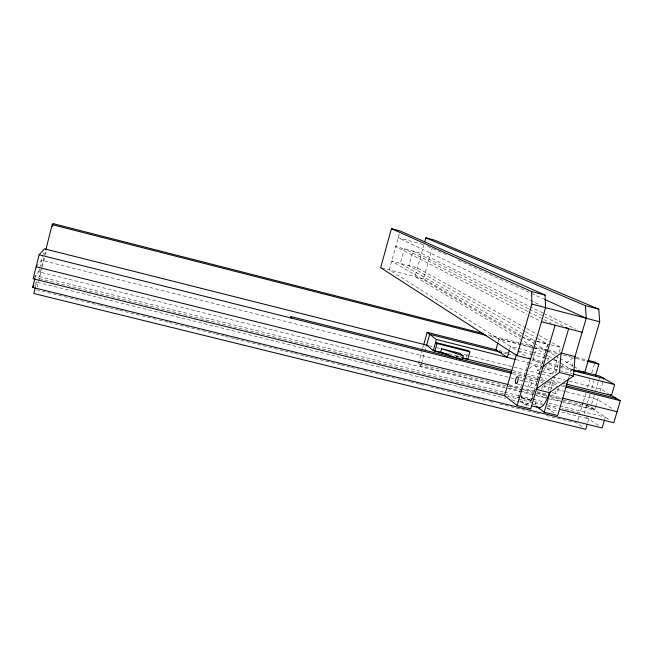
<?xml version="1.0" encoding="UTF-8"?>
<svg xmlns="http://www.w3.org/2000/svg" width="653" height="653" viewBox="0 0 653 653"><rect width="100%" height="100%" fill="white"/><g stroke="black" fill="none" stroke-linecap="round" stroke-linejoin="round"><path stroke-width="0.49" stroke-dasharray="3.27 2.45" d="M35.107 277.639L35.597 275.688L503.455 391.898M39.474 268.889L38.756 271.754L535.215 395.367M39.719 267.934L42.837 255.519M43.082 254.564L43.555 252.654M35.474 286.887L36.666 282.161L505.724 398.306M38.674 278.284L41.384 267.485M41.629 266.514L45.547 250.923M37.237 287.002L42.045 267.869M42.29 266.889L45.008 256.082M45.253 255.103L46.494 250.189M399.261 233.88L389.253 269.918L516.833 350.4M423.952 244.614L414.998 276.627L559.001 362.146M521.265 335.846L423.544 278.855L432.237 247.846M422.352 349.543L418.312 363.868L420.72 366.088L504.777 387.025M422.622 348.58L423.43 345.715M420.72 366.088L421.267 364.154M421.536 363.19L424.532 352.596M424.801 351.624L426.156 346.808M466.454 357.167L467.768 352.555M498.092 342.017L498.933 339.103L532.317 347.633M509.699 349.159L510.499 346.4L517.413 348.163M517.927 397.93L528.93 359.983M530.309 355.232L534.538 340.678L400.289 263.42L404.346 248.842L527.836 311.432M530.701 402.142L547.622 344.033L537.901 338.54M534.636 390.616L531.828 400.265L520.621 397.481M536.04 385.792L547.843 345.274M545.818 367.174L546.357 365.345M547.687 360.783L549.018 356.212L546.055 355.461M545.696 398.599L546.822 394.739M547.957 390.869L551.344 379.271M552.756 374.438L557.858 356.962M559.254 352.204L560.666 347.372L551.769 342.441M550.748 389.898L554.438 377.287M555.572 373.402L559.262 360.783M568.763 377.777L573.032 363.248M577.807 420.279L579.733 413.765M583.17 402.101L580.003 412.835L562.176 408.411M583.456 401.13L585.765 393.326M587.488 387.474L589.798 379.662M591.806 372.839L594.687 363.084M584.304 413.52L587.169 403.815M587.455 402.844L590.026 394.159M591.732 388.364L594.018 380.642M591.7 404.003L594.254 395.367M595.675 390.567L599.65 377.14M587.716 422.687L588.843 418.883L560.143 411.782M595.405 407.26L594.557 410.141L562.91 402.256M595.626 406.533L598.532 396.722M600.213 391.049L603.935 378.462M604.8 418.997L605.339 417.202L559.833 405.905M35.115 284.194L37.727 280.766M33.744 277.998L40.421 269.681M36.127 266.783L41.637 260.302L514.564 378.781M529.314 368.725A19.916 6.93 -76.5 0 1 537.55 370.52L540.798 368.104M542.472 372.039A19.884 7.134 -76.6 0 1 550.961 373.9L558.176 368.708M561.392 366.398L574.232 357.15M36.535 289.777L98.897 305.155M99.885 305.4L108.79 307.596M109.786 307.841L118.691 310.036M119.679 310.281L158.287 319.799M159.275 320.043L168.18 322.247M169.176 322.484L214.706 333.716M215.694 333.961L224.608 336.156M225.595 336.401L234.5 338.605M235.488 338.842L283.99 350.808M284.986 351.053L293.891 353.249M294.878 353.493L303.792 355.689M304.78 355.934L313.685 358.13M314.681 358.375L330.516 362.284M331.504 362.529L340.417 364.725M341.405 364.97L350.31 367.166M351.306 367.41L359.223 369.361M364.17 370.586L409.7 381.817M410.688 382.054L419.601 384.258M420.589 384.503L425.536 385.719M430.49 386.943L456.227 393.286M457.214 393.53L466.12 395.726M467.115 395.971L476.021 398.167M477.008 398.412L484.926 400.371M489.881 401.587L494.827 402.811M499.774 404.027L535.411 412.818M536.399 413.063L541.345 414.28M546.3 415.504L576.983 423.071L582.566 427.054M504.442 392.143L518.294 395.587M519.282 395.832L532.138 399.024M533.134 399.269L544.014 401.97M548.953 403.203L558.846 405.66M521.086 397.367L531.354 399.914M39.327 278.676L533.46 401.285M534.456 401.53L542.374 403.497M547.328 404.729L558.217 407.431M507.348 396.347L543.72 405.366M547.5 406.305L558.38 409.007M511.658 399.775L518.588 401.489M519.576 401.734L530.456 404.427M547.279 408.598L559.156 411.537M525.91 404.427L530.677 405.611M519.519 380.013L536.333 384.233M543.263 385.964L553.156 388.445M557.115 389.433L565.025 391.416M566.012 391.669L597.675 399.595L613.681 409.635M517.054 383.842L523.73 385.507M524.677 385.743L534.195 388.127M552.218 392.633L556.005 393.579M509.185 384.829L546.79 394.208M550.748 395.196L561.637 397.914M509.683 385.825L520.555 388.535M521.543 388.78L533.411 391.743M537.37 392.731L547.255 395.196M548.242 395.44L561.098 398.648M419.299 364.113L535.64 393.114M536.627 393.359L546.488 395.816M550.43 396.804L562.257 399.75M563.245 399.995L590.851 406.876L594.761 409.439L550.267 398.354M508.728 388.004L519.608 390.714M520.596 390.959L533.452 394.167M534.44 394.412L546.308 397.367M536.203 395.612L548.071 398.567M549.059 398.812L561.923 402.011M537.55 370.52L550.961 373.9M428.882 345.706L432.833 346.702M436.473 347.616L440.408 348.612M464.022 354.563L551.401 376.585M552.389 376.838L565.237 380.079M569.187 381.074L600.801 389.041L608.449 393.612M448.872 353.73L461.377 356.881M455.908 356.293L460.838 357.534M513.021 370.659L524.832 373.63M525.82 373.883L538.619 377.099M539.598 377.352L546.496 379.083M551.418 380.324L561.262 382.797M562.249 383.042L565.204 383.784M455.949 356.309L460.985 357.575M512.825 372.357L526.661 375.834M527.648 376.079L537.533 378.569M541.484 379.556L547.418 381.05M548.406 381.295L559.278 384.029M563.229 385.025L565.204 385.523M512.597 373.671L543.345 381.344M547.296 382.332L557.172 384.813M561.115 385.809L565.065 386.796M518.727 376.92L542.512 382.887M545.035 383.523L557.662 386.69M499.251 350.628L509.12 353.134M531.828 358.897L542.684 361.656M548.602 363.158L560.445 366.162M561.433 366.415L573.277 369.418M573.138 369.892L571.22 369.402L559.874 362.668M503.528 353.004L506.475 353.755M507.463 353.999L513.372 355.501M532.073 360.244L542.904 362.986M548.806 364.488L573.416 370.724M516.197 359.672L528.048 362.676M528.995 362.913L541.868 366.17M542.855 366.423L572.338 373.883M535.207 365.966L540.904 367.41M541.859 367.647L548.512 369.329M488.387 334.875L518.988 342.686M519.968 342.939L532.799 346.221M533.787 346.474L546.618 349.747M547.606 350L558.462 352.775M576.224 357.313L587.08 360.089M490.313 336.507L520.906 344.319M521.894 344.572L531.762 347.094M535.713 348.098L547.557 351.118M548.536 351.371L557.425 353.64M563.343 355.15L575.187 358.179M576.175 358.432L586.043 360.946M533.305 347.878L536.252 348.637L533.166 359.24L541.606 364.529M518.4 348.416L531.24 351.689M532.228 351.934L545.067 355.208M518.482 351.069L530.252 354.065M531.232 354.31L543.99 357.558M544.969 357.803L549.875 359.052M553.793 360.056L556.74 360.799M522.343 337.552L536.121 341.086M537.109 341.331L549.867 344.604M550.846 344.857L560.666 347.372M536.888 341.437L548.12 344.311M381.597 267.918L423.544 278.855M422.997 244.377L398.175 237.79L540.953 305.465M427.658 246.312L447.134 255.143M458.259 260.196L530.595 293.017M531.518 293.442L543.574 298.911M542.88 312.983L421.503 253.372L395.742 246.565L526.995 314.248M543.794 313.424L575.742 329.112M528.563 308.771L412.933 251.103L408.868 265.673L524.645 331.055M529.477 309.228L564.078 326.484M528.742 311.897L551.442 323.398M530.611 316.117L540.57 321.252M525.967 328.124L417.438 267.918L391.686 261.167L521.404 337.307M526.857 328.622L538.423 335.038M539.313 335.528L550.879 341.943M525.526 331.553L537.019 338.042M522.147 336.36L533.591 343.029M534.472 343.543L545.916 350.22M546.798 350.734L554.724 355.354M555.605 355.869L559.123 357.917M560.005 358.432L573.212 366.137M574.093 366.651L579.374 369.729M517.698 350.947L527.183 356.93M586.802 405.056L610.433 420.548M586.255 417.112L599.625 426.262M547.002 407.766L555.213 413.749M532.293 403.325L534.676 405.105M519.951 400.664L527.632 406.541M536.064 405.366A19.884 7.134 -76.6 0 1 534.807 399.554M544.847 384.201A3.575 1.282 -76.5 0 1 543.516 389.727M541.998 389.335A3.575 1.282 -76.5 0 1 542.3 386.005M532.195 398.289A19.916 6.93 -76.5 0 1 521.633 393.49M558.193 388.225A3.575 1.322 -76.6 0 1 556.389 393.424A3.575 1.322 -76.6 0 1 555.287 390.216M530.579 385.801A3.583 1.249 -76.5 0 0 531.118 380.03A3.583 1.249 -76.5 0 0 528.685 384.503A3.583 1.249 -76.5 0 0 530.579 385.801"/><path stroke-width="0.98" d="M537.46 407.186A19.884 7.134 -76.6 0 0 549.328 392.641L573.505 375.997L575.032 356.579L561.098 353.012L543.239 366.292M549.328 392.641L535.819 389.27L559.466 372.447L561.098 353.012M427.895 345.453L44.518 248.826L39.139 254.776L33.115 278.774L504.965 395.759M604.539 419.895L602.131 427.984L32.65 287.418L34.862 278.619M35.238 287.834L33.817 293.507L585.749 429.331L587.161 424.581M45.792 249.952L52.167 224.624L53.162 223.669L483.457 333.61M52.42 226.615L53.162 223.669M555.074 325.243L530.709 408.884L517.152 405.537L545.557 307.645L545.124 295.083L400.077 230.958L391.441 228.656L380.642 267.665L516.996 355.648L530.628 359.101L528.906 358.015M424.768 241.7L425.854 237.823L434.408 240.1L598.809 309.187L599.691 321.782L584.655 372.814L574.101 370.137M423.699 344.76L427.193 332.344L497.276 350.13M426.433 345.845L429.69 334.279L501.553 352.506M446.064 353.82L433.265 350.596L436.408 339.478L427.193 332.344M448.415 354.416L434.882 351.012L436.988 343.56L435.567 342.441L468.291 350.71L469.866 351.861L467.752 359.281L461.949 357.82M441.616 348.718L440.563 352.44L462.112 359.574L463.181 355.828L459.892 353.322L441.616 348.718L463.181 355.828M497.815 342.98L495.864 349.771L507.316 357.428L509.438 350.073M516.343 354.816L504.54 395.653L517.152 405.537M516.996 355.648L531.901 304.078L531.583 291.524L391.441 228.656M568.477 378.74L557.678 415.553L544.218 412.223L550.177 391.841M561.245 353.991L568.624 328.753L565.898 327.39M574.338 358.791L586.231 318.264L585.463 305.677L425.854 237.823M595.446 375.81L598.866 364.227L594.973 362.105L588.067 360.342M583.153 371.924L599.927 376.185L614.693 384.609L611.477 395.432L566.184 384.037M32.65 287.418L33.883 285.802M559.376 409.251L613.779 422.736L620.334 400.73L610.147 394.632M531.624 405.848L539.247 407.733M36.127 266.783L508.189 384.576M562.625 398.159L617.052 411.741M461.818 357.779L512.034 370.414M511.838 372.104L290.471 316.476L291.605 318.117M566.192 385.768L616.595 398.436M39.139 254.776L511.756 373.41M565.971 387.082L620.35 400.681M578.215 370.667L581.178 371.426M573.416 370.724L603.935 378.462M436.408 339.478L515.217 359.428M573.326 374.136L614.693 384.609M559.466 372.447L573.505 375.997M436.988 343.56L469.866 351.861M52.167 224.624L486.371 335.495M587.023 361.199L598.866 364.227M541.476 321.717L582.125 332.255M531.901 304.078L599.691 321.782M531.583 291.524L545.124 295.083M585.463 305.677L598.809 309.187M544.504 299.327L586.231 318.264M582.892 371.786L584.655 372.814M536.268 406.297L544.218 412.223M433.478 349.861L434.882 351.012M426.629 345.143L433.265 350.596M517.209 382.454A3.592 1.208 -76.5 0 0 517.772 376.675A3.592 1.208 -76.5 0 0 515.38 381.172A3.592 1.208 -76.5 0 0 517.209 382.454"/></g></svg>
